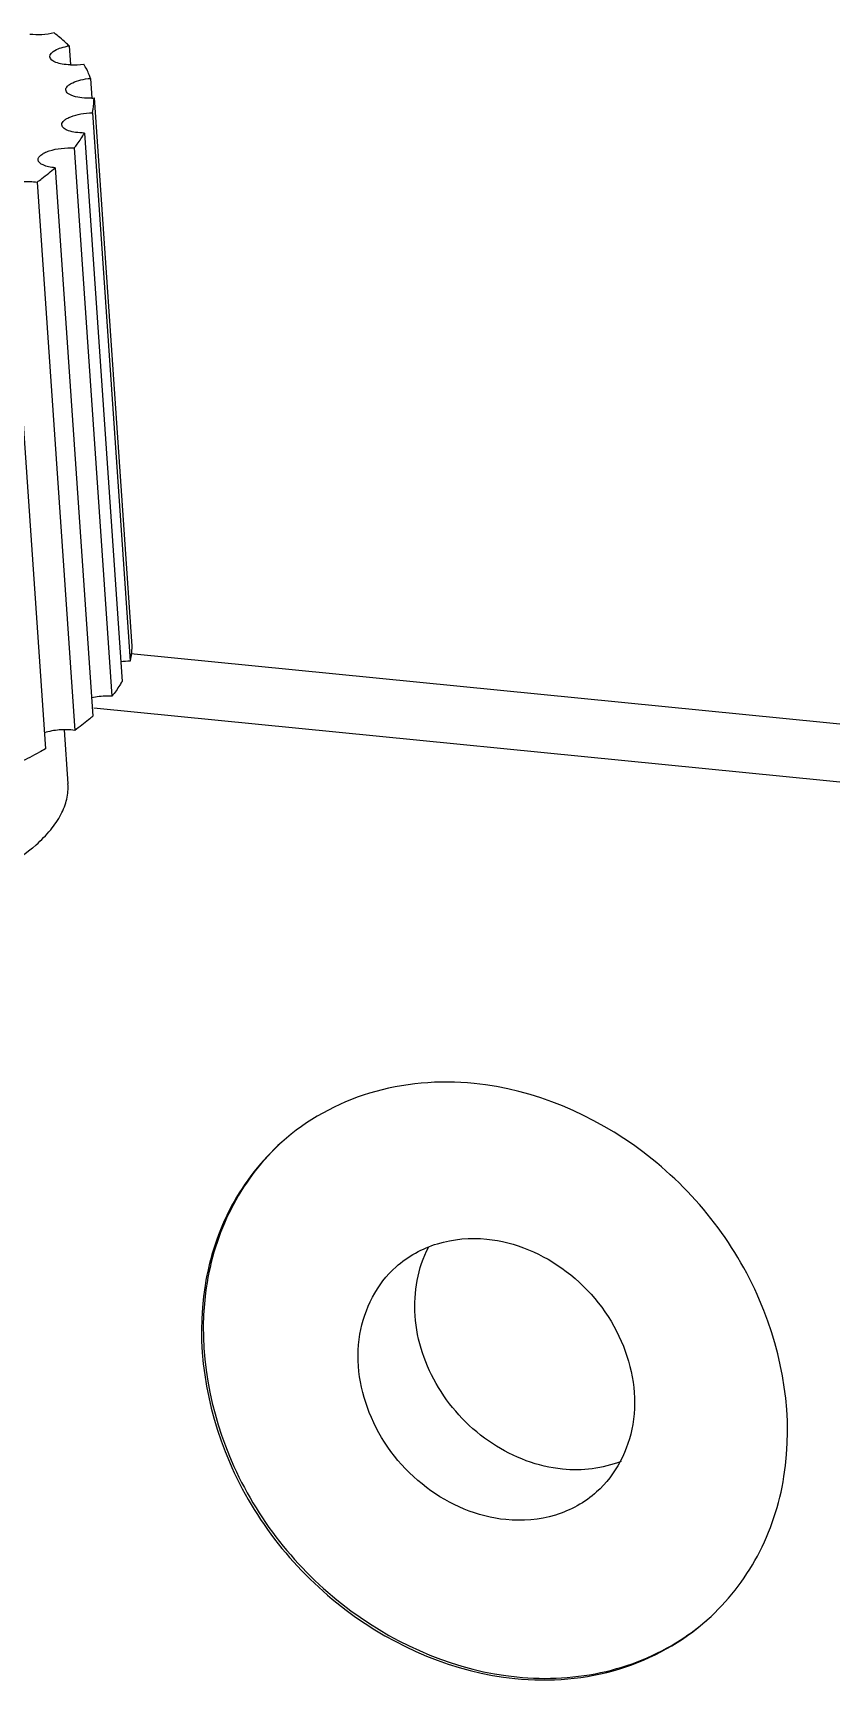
# Model space of a CAD drawing. Extents: x -425 to 6552, y -3049 to 3105.
# Drawn here: x -102.18 to -98.44, y -1597.23 to -1589.52 of the extents above; entities that cross this region are included whole.
import ezdxf

# ---------------------------------------------------------------- set-up
doc = ezdxf.new("R2010")
doc.units = 0
doc.layers.get('0').update_dxf_attribs({"linetype": 'CONTINUOUS'})

msp = doc.modelspace()

# ---------------------------------------------------------------- linework, layer by layer
at = {"color": 7, "linetype": 'CONTINUOUS'}
for p, q in [((-102.0095, -1589.5823), (-102.0034, -1589.6713)), ((-101.9087, -1589.7342), (-101.9024, -1589.8267)), ((-101.9005, -1589.8958), (-101.7243, -1592.4602)), ((-101.8926, -1589.8261), (-101.7163, -1592.3905)), ((-101.9378, -1589.99), (-101.7616, -1592.5544)), ((-101.9851, -1590.06), (-101.8089, -1592.6244)), ((-102.0742, -1590.1525), (-101.898, -1592.7169)), ((-102.159, -1590.2196), (-101.9827, -1592.784)), ((-102.296, -1590.3063), (-102.1198, -1592.8707)), ((-97.9958, -1592.795), (-101.7198, -1592.4258)), ((-98.2691, -1593.0386), (-101.8943, -1592.6792)), ((-102.0318, -1592.7809), (-102.0145, -1593.0333))]:
    msp.add_line(p, q, dxfattribs=at)
for centre, radius, start, end in [((-101.9918, -1589.3264), 0.3452, 268.07073, 278.53407), ((-101.9177, -1589.4756), 0.3514, 272.49626, 274.10229), ((-101.7183, -1592.8099), 0.3498, 90.97516, 98.14085), ((-100.2916, -1595.5033), 1.0733, 131.72857, 134.61807), ((-99.7278, -1596.1364), 1.0713, 303.99681, 311.72581)]:
    msp.add_arc(centre, radius, start, end, dxfattribs=at)
for points, knots in [([(-102.0798, -1589.5221), (-102.0983, -1589.5265), (-102.136, -1589.5316), (-102.1741, -1589.5309), (-102.1928, -1589.5286)], [0, 0, 0, 0, 0.503085, 1, 1, 1, 1]), ([(-102.0993, -1589.6332), (-102.1002, -1589.6206), (-102.0767, -1589.6021), (-102.045, -1589.5901), (-102.0219, -1589.5845), (-102.0095, -1589.5823)], [0, 0, 0, 0, 0.354215, 0.647736, 1, 1, 1, 1]), ([(-102.0095, -1589.5823), (-102.0148, -1589.5771), (-102.0371, -1589.5558), (-102.061, -1589.5362), (-102.0798, -1589.5221)], [0, 0, 0, 0, 0.240113, 1, 1, 1, 1]), ([(-102.0035, -1589.6714), (-102.0161, -1589.671), (-102.0397, -1589.6686), (-102.0727, -1589.661), (-102.0984, -1589.6459), (-102.0993, -1589.6332)], [0, 0, 0, 0, 0.352201, 0.645753, 1, 1, 1, 1]), ([(-102.0248, -1589.7886), (-102.0252, -1589.7822), (-102.0189, -1589.7715), (-102.0061, -1589.7617), (-101.9856, -1589.7505), (-101.9527, -1589.7402), (-101.9242, -1589.7357), (-101.9087, -1589.7342)], [0, 0, 0, 0, 0.142117, 0.240874, 0.360821, 0.656142, 1, 1, 1, 1]), ([(-101.9087, -1589.7342), (-101.9107, -1589.7286), (-101.9195, -1589.7056), (-101.9309, -1589.6836), (-101.9406, -1589.6678)], [0, 0, 0, 0, 0.243603, 1, 1, 1, 1]), ([(-101.9024, -1589.8266), (-101.9179, -1589.8273), (-101.9468, -1589.8267), (-101.9808, -1589.821), (-102.0027, -1589.8127), (-102.0167, -1589.8048), (-102.0243, -1589.795), (-102.0248, -1589.7886)], [0, 0, 0, 0, 0.343987, 0.639252, 0.759153, 0.857905, 1, 1, 1, 1]), ([(-102.0433, -1589.9517), (-102.0438, -1589.9442), (-102.0351, -1589.9318), (-102.019, -1589.9213), (-101.993, -1589.9093), (-101.953, -1589.8994), (-101.9186, -1589.8961), (-101.9005, -1589.8958)], [0, 0, 0, 0, 0.138799, 0.239875, 0.363492, 0.6643, 1, 1, 1, 1]), ([(-101.9005, -1589.8958), (-101.8991, -1589.89), (-101.8944, -1589.867), (-101.8924, -1589.8435), (-101.8926, -1589.8261)], [0, 0, 0, 0, 0.254171, 1, 1, 1, 1]), ([(-101.9378, -1589.99), (-101.9515, -1589.9899), (-101.9773, -1589.988), (-102.0133, -1589.9808), (-102.0424, -1589.9654), (-102.0433, -1589.9517)], [0, 0, 0, 0, 0.351667, 0.647501, 1, 1, 1, 1]), ([(-101.9851, -1590.06), (-101.9806, -1590.0542), (-101.9634, -1590.0319), (-101.9479, -1590.0082), (-101.9378, -1589.99)], [0, 0, 0, 0, 0.260004, 1, 1, 1, 1]), ([(-102.154, -1590.1153), (-102.1546, -1590.1067), (-102.143, -1590.0926), (-102.1234, -1590.0815), (-102.0917, -1590.069), (-102.0449, -1590.0601), (-102.0053, -1590.0587), (-101.9851, -1590.06)], [0, 0, 0, 0, 0.137958, 0.242552, 0.370742, 0.676693, 1, 1, 1, 1]), ([(-102.0742, -1590.1525), (-102.085, -1590.1515), (-102.1047, -1590.1485), (-102.1329, -1590.1405), (-102.1533, -1590.1263), (-102.154, -1590.1153)], [0, 0, 0, 0, 0.351533, 0.64082, 1, 1, 1, 1]), ([(-102.159, -1590.2196), (-102.1514, -1590.2142), (-102.1223, -1590.1928), (-102.0943, -1590.1701), (-102.0742, -1590.1525)], [0, 0, 0, 0, 0.25944, 1, 1, 1, 1]), ([(-102.3522, -1590.2723), (-102.3529, -1590.2625), (-102.338, -1590.2469), (-102.3146, -1590.2354), (-102.2879, -1590.2263), (-102.2571, -1590.22), (-102.2137, -1590.2154), (-102.1804, -1590.2163), (-102.159, -1590.2196)], [0, 0, 0, 0, 0.139299, 0.248599, 0.382199, 0.533376, 0.693261, 1, 1, 1, 1]), ([(-101.7163, -1592.3905), (-101.7163, -1592.3962), (-101.7168, -1592.4197), (-101.7202, -1592.443), (-101.7243, -1592.4602)], [0, 0, 0, 0, 0.247049, 1, 1, 1, 1]), ([(-101.7616, -1592.5544), (-101.7648, -1592.5603), (-101.7791, -1592.5846), (-101.7956, -1592.6076), (-101.8089, -1592.6244)], [0, 0, 0, 0, 0.240512, 1, 1, 1, 1]), ([(-101.8089, -1592.6244), (-101.8168, -1592.6239), (-101.8486, -1592.6231), (-101.8806, -1592.6266), (-101.9039, -1592.6319)], [0, 0, 0, 0, 0.248028, 1, 1, 1, 1]), ([(-101.898, -1592.7169), (-101.9045, -1592.7226), (-101.9319, -1592.7461), (-101.9605, -1592.7681), (-101.9827, -1592.784)], [0, 0, 0, 0, 0.240673, 1, 1, 1, 1]), ([(-101.9827, -1592.784), (-102.0066, -1592.7803), (-102.0549, -1592.7797), (-102.1026, -1592.7879), (-102.1251, -1592.7954)], [0, 0, 0, 0, 0.504055, 1, 1, 1, 1]), ([(-102.1198, -1592.8707), (-102.1292, -1592.876), (-102.1681, -1592.8975), (-102.2078, -1592.9176), (-102.2382, -1592.9321)], [0, 0, 0, 0, 0.242636, 1, 1, 1, 1]), ([(-102.1638, -1593.3191), (-102.1394, -1593.2973), (-102.0959, -1593.2533), (-102.0461, -1593.181), (-102.0172, -1593.1073), (-102.0128, -1593.0571), (-102.0145, -1593.0333)], [0, 0, 0, 0, 0.295066, 0.554249, 0.785074, 1, 1, 1, 1]), ([(-102.1638, -1593.3191), (-102.2089, -1593.3593), (-102.3172, -1593.4356), (-102.5077, -1593.5323), (-102.7353, -1593.6186), (-103.0904, -1593.7193), (-103.576, -1593.8006), (-103.9774, -1593.8193), (-104.1809, -1593.8156)], [0, 0, 0, 0, 0.085689, 0.187062, 0.302846, 0.430774, 0.710834, 1, 1, 1, 1]), ([(-100.1145, -1594.4352), (-100.2778, -1594.419), (-100.6069, -1594.4449), (-100.8977, -1594.6057), (-101.0146, -1594.7098)], [0, 0, 0, 0, 0.511653, 1, 1, 1, 1]), ([(-99.0233, -1596.9436), (-98.9289, -1596.8595), (-98.7669, -1596.6518), (-98.5976, -1596.135), (-98.7174, -1595.3992), (-99.2693, -1594.704), (-99.8322, -1594.4632), (-100.1145, -1594.4352)], [0, 0, 0, 0, 0.113585, 0.230876, 0.48052, 0.745076, 1, 1, 1, 1]), ([(-101.0146, -1594.7098), (-101.1089, -1594.7939), (-101.2709, -1595.0016), (-101.4402, -1595.5184), (-101.3204, -1596.2542), (-100.7685, -1596.9494), (-100.2056, -1597.1902), (-99.9233, -1597.2182)], [0, 0, 0, 0, 0.113585, 0.230876, 0.48052, 0.745076, 1, 1, 1, 1]), ([(-101.0455, -1594.7392), (-101.1341, -1594.8267), (-101.2838, -1595.0386), (-101.4311, -1595.5539), (-101.2962, -1596.2737), (-100.7453, -1596.9499), (-100.192, -1597.1831), (-99.9147, -1597.2106)], [0, 0, 0, 0, 0.113642, 0.23129, 0.481532, 0.745697, 1, 1, 1, 1]), ([(-100.4797, -1595.2926), (-100.4247, -1595.2434), (-100.2875, -1595.1677), (-100.1324, -1595.1555), (-100.0554, -1595.1631)], [0, 0, 0, 0, 0.488363, 1, 1, 1, 1]), ([(-99.7005, -1596.2391), (-99.8163, -1596.2276), (-100.0487, -1596.1388), (-100.3011, -1595.8739), (-100.4193, -1595.5344), (-100.3781, -1595.2979), (-100.3279, -1595.2018)], [0, 0, 0, 0, 0.250804, 0.512525, 0.766274, 1, 1, 1, 1]), ([(-100.0554, -1595.1631), (-99.9223, -1595.1763), (-99.6567, -1595.2896), (-99.3977, -1595.6184), (-99.3276, -1596.0223), (-99.4519, -1596.2661), (-99.541, -1596.3456)], [0, 0, 0, 0, 0.255807, 0.521236, 0.771722, 1, 1, 1, 1]), ([(-99.9653, -1596.4751), (-100.0984, -1596.4619), (-100.364, -1596.3486), (-100.623, -1596.0198), (-100.6931, -1595.6159), (-100.5688, -1595.372), (-100.4797, -1595.2926)], [0, 0, 0, 0, 0.255807, 0.521236, 0.771722, 1, 1, 1, 1]), ([(-99.541, -1596.3456), (-99.5961, -1596.3948), (-99.7332, -1596.4705), (-99.8883, -1596.4827), (-99.9653, -1596.4751)], [0, 0, 0, 0, 0.488363, 1, 1, 1, 1]), ([(-99.9233, -1597.2182), (-99.76, -1597.2344), (-99.4309, -1597.2086), (-99.1401, -1597.0478), (-99.0233, -1596.9436)], [0, 0, 0, 0, 0.511653, 1, 1, 1, 1]), ([(-99.9147, -1597.2106), (-99.7758, -1597.2244), (-99.4972, -1597.2098), (-99.2396, -1597.0993), (-99.1287, -1597.0246)], [0, 0, 0, 0, 0.510906, 1, 1, 1, 1])]:
    msp.add_open_spline(points, degree=3, knots=knots, dxfattribs=at)
msp.add_open_spline([(-99.427, -1596.2026), (-99.5124, -1596.2368), (-99.609, -1596.2481), (-99.7005, -1596.2391)], degree=3, dxfattribs=at)

doc.saveas('drawing.dxf')
